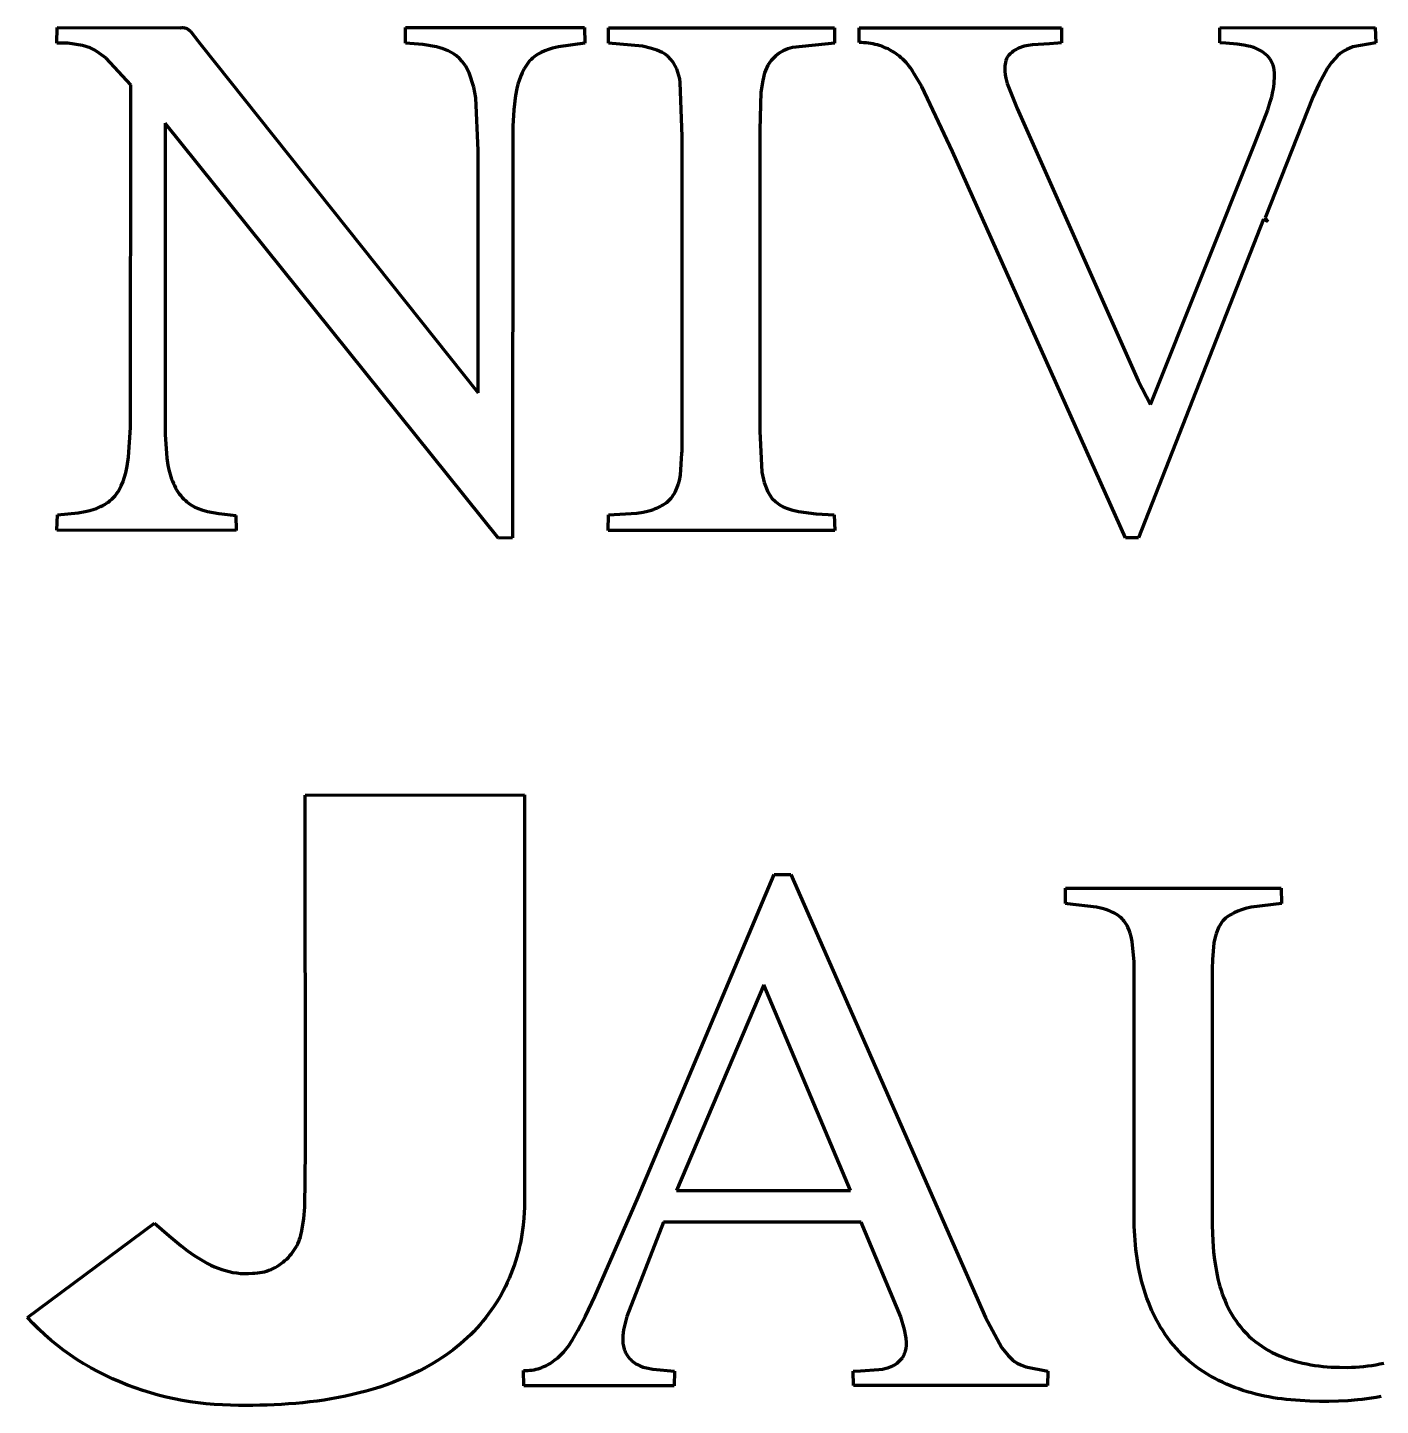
# Model space of a CAD drawing. Header units: millimetres. Extents: x 0.3 to 27.9, y 0.2 to 6.3.
# Drawn here: x 10.45 to 15.94, y 0.27 to 5.86 of the extents above; entities that cross this region are included whole.
import ezdxf

# ---------------------------------------------------------------- set-up
doc = ezdxf.new("R2010")
doc.units = ezdxf.units.MM
doc.layers.add('color#263997ff', color=7, linetype='CONTINUOUS', lineweight=100)

msp = doc.modelspace()

# ---------------------------------------------------------------- linework, layer by layer
at = {"layer": 'color#263997ff'}
for p, q in [((10.5688, 5.7953), (10.57, 5.8582)), ((10.57, 5.8582), (11.0696, 5.8579)), ((11.0696, 5.8579), (11.0739, 5.8584)), ((11.0739, 5.8584), (11.078, 5.8585)), ((11.078, 5.8585), (11.0819, 5.8583)), ((11.0819, 5.8583), (11.0857, 5.8578)), ((11.0857, 5.8578), (11.0893, 5.8569)), ((11.0893, 5.8569), (11.0961, 5.8543)), ((11.0961, 5.8543), (11.1024, 5.8507)), ((11.1024, 5.8507), (11.111, 5.8436)), ((11.111, 5.8436), (11.142, 5.8029)), ((11.9819, 5.7954), (11.9831, 5.8583)), ((11.9831, 5.8583), (12.708, 5.8585)), ((12.708, 5.8585), (12.7094, 5.7959)), ((12.8051, 5.858), (13.7224, 5.8581)), ((12.8057, 5.7959), (12.8051, 5.858)), ((13.7224, 5.8581), (13.7222, 5.7958)), ((13.8229, 5.8576), (14.6426, 5.857)), ((13.8229, 5.7975), (13.8229, 5.8576)), ((14.6426, 5.857), (14.6434, 5.7968)), ((15.2845, 5.8576), (15.9152, 5.8583)), ((15.2846, 5.7961), (15.2845, 5.8576)), ((15.9152, 5.8583), (15.9173, 5.7969)), ((10.6125, 5.7949), (10.5688, 5.7953)), ((10.6721, 5.7864), (10.6125, 5.7949)), ((10.7031, 5.7761), (10.6721, 5.7864)), ((10.7229, 5.7665), (10.7031, 5.7761)), ((10.7406, 5.7552), (10.7229, 5.7665)), ((11.142, 5.8029), (11.1515, 5.7913)), ((11.1515, 5.7913), (12.2772, 4.3769)), ((12.0524, 5.7896), (11.9819, 5.7954)), ((12.1084, 5.7802), (12.0524, 5.7896)), ((12.1354, 5.7722), (12.1084, 5.7802)), ((12.155, 5.7643), (12.1354, 5.7722)), ((12.1677, 5.758), (12.155, 5.7643)), ((12.18, 5.7507), (12.1677, 5.758)), ((12.5323, 5.7572), (12.5251, 5.7534)), ((12.5472, 5.7641), (12.5323, 5.7572)), ((12.5625, 5.7699), (12.5472, 5.7641)), ((12.5782, 5.7748), (12.5625, 5.7699)), ((12.6024, 5.7808), (12.5782, 5.7748)), ((12.7094, 5.7959), (12.6024, 5.7808)), ((12.943, 5.7828), (12.8057, 5.7959)), ((12.9801, 5.7738), (12.943, 5.7828)), ((13.0018, 5.7665), (12.9801, 5.7738)), ((13.023, 5.7574), (13.0018, 5.7665)), ((13.0351, 5.7505), (13.023, 5.7574)), ((13.5145, 5.7644), (13.4979, 5.7546)), ((13.5324, 5.7716), (13.5145, 5.7644)), ((13.5515, 5.777), (13.5324, 5.7716)), ((13.7222, 5.7958), (13.5515, 5.777)), ((13.8323, 5.7976), (13.8229, 5.7975)), ((13.8417, 5.7972), (13.8323, 5.7976)), ((13.851, 5.7966), (13.8417, 5.7972)), ((13.8603, 5.7956), (13.851, 5.7966)), ((13.8695, 5.7942), (13.8603, 5.7956)), ((13.8786, 5.7925), (13.8695, 5.7942)), ((13.8876, 5.7905), (13.8786, 5.7925)), ((13.8965, 5.7881), (13.8876, 5.7905)), ((13.9053, 5.7855), (13.8965, 5.7881)), ((13.914, 5.7825), (13.9053, 5.7855)), ((13.9226, 5.7792), (13.914, 5.7825)), ((13.931, 5.7756), (13.9226, 5.7792)), ((13.9393, 5.7717), (13.931, 5.7756)), ((13.9475, 5.7674), (13.9393, 5.7717)), ((13.9554, 5.7629), (13.9475, 5.7674)), ((13.9633, 5.7581), (13.9554, 5.7629)), ((13.9709, 5.7531), (13.9633, 5.7581)), ((14.4413, 5.7578), (14.4353, 5.7522)), ((14.4476, 5.7628), (14.4413, 5.7578)), ((14.4543, 5.7672), (14.4476, 5.7628)), ((14.4612, 5.7712), (14.4543, 5.7672)), ((14.4685, 5.7747), (14.4612, 5.7712)), ((14.476, 5.7777), (14.4685, 5.7747)), ((14.4837, 5.7804), (14.476, 5.7777)), ((14.4916, 5.7827), (14.4837, 5.7804)), ((14.4997, 5.7846), (14.4916, 5.7827)), ((14.5079, 5.7862), (14.4997, 5.7846)), ((14.5248, 5.7887), (14.5079, 5.7862)), ((14.5943, 5.7926), (14.5248, 5.7887)), ((14.6277, 5.7947), (14.5943, 5.7926)), ((14.6434, 5.7968), (14.6277, 5.7947)), ((15.3101, 5.7948), (15.2846, 5.7961)), ((15.3555, 5.7913), (15.3101, 5.7948)), ((15.3831, 5.7874), (15.3555, 5.7913)), ((15.4012, 5.7836), (15.3831, 5.7874)), ((15.41, 5.7813), (15.4012, 5.7836)), ((15.4187, 5.7787), (15.41, 5.7813)), ((15.4271, 5.7758), (15.4187, 5.7787)), ((15.4354, 5.7725), (15.4271, 5.7758)), ((15.4433, 5.7688), (15.4354, 5.7725)), ((15.451, 5.7647), (15.4433, 5.7688)), ((15.4583, 5.7602), (15.451, 5.7647)), ((15.4652, 5.7552), (15.4583, 5.7602)), ((15.7867, 5.7625), (15.7737, 5.7533)), ((15.8003, 5.7702), (15.7867, 5.7625)), ((15.8244, 5.7801), (15.8003, 5.7702)), ((15.9173, 5.7969), (15.8244, 5.7801)), ((10.7682, 5.7338), (10.7406, 5.7552)), ((10.8683, 5.6262), (10.7682, 5.7338)), ((12.1891, 5.7443), (12.18, 5.7507)), ((12.2015, 5.7335), (12.1891, 5.7443)), ((12.2125, 5.7214), (12.2015, 5.7335)), ((12.2253, 5.7037), (12.2125, 5.7214)), ((12.2407, 5.6744), (12.2253, 5.7037)), ((12.4739, 5.7077), (12.4687, 5.6996)), ((12.4795, 5.7156), (12.4739, 5.7077)), ((12.4854, 5.7234), (12.4795, 5.7156)), ((12.4916, 5.7293), (12.4854, 5.7234)), ((12.4979, 5.7348), (12.4916, 5.7293)), ((12.5045, 5.7399), (12.4979, 5.7348)), ((12.5112, 5.7448), (12.5045, 5.7399)), ((12.5181, 5.7492), (12.5112, 5.7448)), ((12.5251, 5.7534), (12.5181, 5.7492)), ((13.046, 5.7423), (13.0351, 5.7505)), ((13.0588, 5.7295), (13.046, 5.7423)), ((13.0697, 5.7149), (13.0588, 5.7295)), ((13.0825, 5.6906), (13.0697, 5.7149)), ((13.4524, 5.7056), (13.442, 5.6839)), ((13.4661, 5.7254), (13.4524, 5.7056)), ((13.4827, 5.7428), (13.4661, 5.7254)), ((13.4979, 5.7546), (13.4827, 5.7428)), ((13.9783, 5.7477), (13.9709, 5.7531)), ((13.9856, 5.7421), (13.9783, 5.7477)), ((13.9926, 5.7362), (13.9856, 5.7421)), ((13.9994, 5.73), (13.9926, 5.7362)), ((14.006, 5.7235), (13.9994, 5.73)), ((14.0124, 5.7168), (14.006, 5.7235)), ((14.0185, 5.7099), (14.0124, 5.7168)), ((14.0243, 5.7027), (14.0185, 5.7099)), ((14.0299, 5.6953), (14.0243, 5.7027)), ((14.4138, 5.7029), (14.4134, 5.6958)), ((14.4146, 5.7101), (14.4138, 5.7029)), ((14.4158, 5.7173), (14.4146, 5.7101)), ((14.4174, 5.7245), (14.4158, 5.7173)), ((14.4195, 5.7317), (14.4174, 5.7245)), ((14.4243, 5.7392), (14.4195, 5.7317)), ((14.4296, 5.746), (14.4243, 5.7392)), ((14.4353, 5.7522), (14.4296, 5.746)), ((15.4718, 5.7498), (15.4652, 5.7552)), ((15.478, 5.7439), (15.4718, 5.7498)), ((15.4837, 5.7375), (15.478, 5.7439)), ((15.4889, 5.7305), (15.4837, 5.7375)), ((15.4936, 5.7229), (15.4889, 5.7305)), ((15.4977, 5.7148), (15.4936, 5.7229)), ((15.5013, 5.7061), (15.4977, 5.7148)), ((15.5042, 5.6967), (15.5013, 5.7061)), ((15.738, 5.7169), (15.7211, 5.6934)), ((15.7523, 5.7334), (15.738, 5.7169)), ((15.7626, 5.7436), (15.7523, 5.7334)), ((15.7737, 5.7533), (15.7626, 5.7436)), ((12.2594, 5.617), (12.2407, 5.6744)), ((12.4444, 5.6478), (12.4386, 5.6296)), ((12.4513, 5.6656), (12.4444, 5.6478)), ((12.4551, 5.6743), (12.4513, 5.6656)), ((12.4593, 5.6829), (12.4551, 5.6743)), ((12.4638, 5.6913), (12.4593, 5.6829)), ((12.4687, 5.6996), (12.4638, 5.6913)), ((13.0944, 5.6512), (13.0825, 5.6906)), ((13.0969, 5.6351), (13.0944, 5.6512)), ((13.4388, 5.6748), (13.431, 5.6436)), ((13.442, 5.6839), (13.4388, 5.6748)), ((14.0353, 5.6876), (14.0299, 5.6953)), ((14.0403, 5.6797), (14.0353, 5.6876)), ((14.0451, 5.6715), (14.0403, 5.6797)), ((14.0761, 5.6192), (14.0451, 5.6715)), ((14.4134, 5.6958), (14.4133, 5.6886)), ((14.4133, 5.6886), (14.4136, 5.6815)), ((14.4136, 5.6815), (14.415, 5.6673)), ((14.415, 5.6673), (14.4175, 5.6532)), ((14.4175, 5.6532), (14.423, 5.6321)), ((15.5055, 5.6856), (15.5042, 5.6967)), ((15.5063, 5.6747), (15.5055, 5.6856)), ((15.506, 5.642), (15.5065, 5.6528)), ((15.5066, 5.6637), (15.5063, 5.6747)), ((15.5065, 5.6528), (15.5066, 5.6637)), ((15.7211, 5.6934), (15.6863, 5.6294)), ((10.8674, 4.2362), (10.8683, 5.6262)), ((12.2672, 5.5732), (12.2594, 5.617)), ((12.4339, 5.6111), (12.4283, 5.5827)), ((12.4386, 5.6296), (12.4339, 5.6111)), ((13.1041, 5.4165), (13.0969, 5.6351)), ((13.4238, 5.5961), (13.4201, 5.4438)), ((13.431, 5.6436), (13.4238, 5.5961)), ((14.2007, 5.3553), (14.0761, 5.6192)), ((14.423, 5.6321), (14.4602, 5.5367)), ((15.4954, 5.5778), (15.5002, 5.599)), ((15.5002, 5.599), (15.5022, 5.6097)), ((15.5022, 5.6097), (15.5038, 5.6204)), ((15.5038, 5.6204), (15.5051, 5.6312)), ((15.5051, 5.6312), (15.506, 5.642)), ((15.6863, 5.6294), (15.662, 5.5766)), ((12.2774, 5.3606), (12.2672, 5.5732)), ((12.4283, 5.5827), (12.4214, 5.525)), ((14.4602, 5.5367), (14.4626, 5.53)), ((15.662, 5.5766), (15.4696, 5.0871)), ((15.4794, 5.5253), (15.4896, 5.5567)), ((15.4896, 5.5567), (15.4954, 5.5778)), ((12.4214, 5.525), (12.4175, 5.458)), ((14.4626, 5.53), (14.9541, 4.426)), ((15.4281, 5.3921), (15.4794, 5.5253)), ((11.008, 5.4705), (11.0074, 4.2087)), ((12.3592, 3.7875), (11.008, 5.4705)), ((12.4175, 5.458), (12.417, 3.7889)), ((13.4201, 5.4438), (13.4201, 4.222)), ((13.1041, 4.1398), (13.1041, 5.4165)), ((15.0033, 4.3296), (15.4281, 5.3921)), ((12.2772, 4.3769), (12.2774, 5.3606)), ((14.9024, 3.789), (14.2007, 5.3553)), ((15.4696, 5.0871), (15.4801, 5.0724)), ((15.4625, 5.0811), (14.9548, 3.7888)), ((15.4801, 5.0724), (15.4625, 5.0811)), ((14.9541, 4.426), (15.0033, 4.3296)), ((10.8595, 4.1159), (10.8674, 4.2362)), ((11.0074, 4.2087), (11.0147, 4.1123)), ((13.4201, 4.222), (13.4273, 4.0556)), ((13.1038, 4.1326), (13.1041, 4.1398)), ((10.8541, 4.0792), (10.8595, 4.1159)), ((11.0147, 4.1123), (11.0191, 4.0832)), ((11.0191, 4.0832), (11.023, 4.0642)), ((13.0975, 4.0437), (13.1038, 4.1326)), ((10.8369, 4.0172), (10.843, 4.0346)), ((10.843, 4.0346), (10.8481, 4.0522)), ((10.8481, 4.0522), (10.8541, 4.0792)), ((11.023, 4.0642), (11.0279, 4.0454)), ((11.0279, 4.0454), (11.0338, 4.0271)), ((11.0338, 4.0271), (11.0372, 4.0182)), ((13.0932, 4.0219), (13.0975, 4.0437)), ((13.4273, 4.0556), (13.4365, 4.013)), ((10.8109, 3.9675), (10.8165, 3.9756)), ((10.8165, 3.9756), (10.8213, 3.9837)), ((10.8213, 3.9837), (10.8256, 3.9919)), ((10.8256, 3.9919), (10.8297, 4.0003)), ((10.8297, 4.0003), (10.8369, 4.0172)), ((11.0372, 4.0182), (11.0409, 4.0094)), ((11.0409, 4.0094), (11.0449, 4.0007)), ((11.0449, 4.0007), (11.0493, 3.9922)), ((11.0493, 3.9922), (11.054, 3.9839)), ((11.054, 3.9839), (11.0592, 3.9758)), ((11.0592, 3.9758), (11.0647, 3.968)), ((11.0647, 3.968), (11.0707, 3.9603)), ((13.0682, 3.9616), (13.0721, 3.9678)), ((13.0721, 3.9678), (13.0757, 3.9741)), ((13.0757, 3.9741), (13.079, 3.9806)), ((13.079, 3.9806), (13.0847, 3.9939)), ((13.0847, 3.9939), (13.0894, 4.0077)), ((13.0894, 4.0077), (13.0932, 4.0219)), ((13.4365, 4.013), (13.4513, 3.9761)), ((13.4513, 3.9761), (13.4685, 3.9504)), ((10.729, 3.9086), (10.7377, 3.912)), ((10.7377, 3.912), (10.7461, 3.9157)), ((10.7461, 3.9157), (10.7544, 3.9198)), ((10.7544, 3.9198), (10.7624, 3.9242)), ((10.7624, 3.9242), (10.7702, 3.9291)), ((10.7702, 3.9291), (10.7777, 3.9343)), ((10.7777, 3.9343), (10.785, 3.94)), ((10.785, 3.94), (10.792, 3.9462)), ((10.792, 3.9462), (10.7986, 3.9528)), ((10.7986, 3.9528), (10.805, 3.9599)), ((10.805, 3.9599), (10.8109, 3.9675)), ((11.0707, 3.9603), (11.077, 3.9528)), ((11.077, 3.9528), (11.0839, 3.9456)), ((11.0839, 3.9456), (11.0896, 3.9401)), ((11.0896, 3.9401), (11.0956, 3.9349)), ((11.0956, 3.9349), (11.1018, 3.9301)), ((11.1018, 3.9301), (11.1081, 3.9256)), ((11.1081, 3.9256), (11.1146, 3.9214)), ((11.1146, 3.9214), (11.1213, 3.9176)), ((11.1213, 3.9176), (11.1281, 3.914)), ((11.1281, 3.914), (11.142, 3.9077)), ((13.0045, 3.9107), (13.0123, 3.9144)), ((13.0123, 3.9144), (13.02, 3.9184)), ((13.02, 3.9184), (13.0276, 3.9228)), ((13.0276, 3.9228), (13.0349, 3.9276)), ((13.0349, 3.9276), (13.0421, 3.9329)), ((13.0421, 3.9329), (13.0491, 3.9385)), ((13.0491, 3.9385), (13.0544, 3.944)), ((13.0544, 3.944), (13.0594, 3.9497)), ((13.0594, 3.9497), (13.064, 3.9555)), ((13.064, 3.9555), (13.0682, 3.9616)), ((13.4685, 3.9504), (13.4838, 3.9346)), ((13.4838, 3.9346), (13.4978, 3.924)), ((13.4978, 3.924), (13.5135, 3.9154)), ((13.5135, 3.9154), (13.527, 3.9095)), ((10.5678, 3.8198), (10.5713, 3.8826)), ((10.5713, 3.8826), (10.6554, 3.891)), ((10.6554, 3.891), (10.6837, 3.8959)), ((10.6837, 3.8959), (10.7022, 3.9002)), ((10.7022, 3.9002), (10.7202, 3.9055)), ((10.7202, 3.9055), (10.729, 3.9086)), ((11.142, 3.9077), (11.1565, 3.9025)), ((11.1565, 3.9025), (11.1788, 3.8962)), ((11.1788, 3.8962), (11.2251, 3.888)), ((11.2251, 3.888), (11.2946, 3.8802)), ((11.2946, 3.8802), (11.2957, 3.8192)), ((12.8043, 3.8188), (12.8063, 3.8818)), ((12.8063, 3.8818), (12.9202, 3.8896)), ((12.9202, 3.8896), (12.9464, 3.8935)), ((12.9464, 3.8935), (12.9634, 3.8971)), ((12.9634, 3.8971), (12.9802, 3.9017)), ((12.9802, 3.9017), (12.9884, 3.9044)), ((12.9884, 3.9044), (12.9965, 3.9074)), ((12.9965, 3.9074), (13.0045, 3.9107)), ((13.527, 3.9095), (13.5476, 3.9023)), ((13.5476, 3.9023), (13.5758, 3.8952)), ((13.5758, 3.8952), (13.6484, 3.8863)), ((13.6484, 3.8863), (13.7214, 3.8825)), ((13.7214, 3.8825), (13.7233, 3.8191)), ((11.2957, 3.8192), (10.5678, 3.8198)), ((13.7233, 3.8191), (12.8043, 3.8188)), ((12.417, 3.7889), (12.3592, 3.7875)), ((14.9548, 3.7888), (14.9024, 3.789)), ((11.5758, 2.7459), (12.4654, 2.7464)), ((11.5766, 1.3055), (11.5758, 2.7459)), ((12.4654, 2.7464), (12.4654, 1.2919)), ((12.926, 1.1154), (13.478, 2.4231)), ((13.478, 2.4231), (13.5455, 2.4232)), ((13.5455, 2.4232), (14.3341, 0.6264)), ((14.659, 2.3683), (15.5345, 2.3686)), ((14.6598, 2.3061), (14.659, 2.3683)), ((15.5345, 2.3686), (15.5347, 2.3057)), ((14.6674, 2.3051), (14.6598, 2.3061)), ((14.7849, 2.2916), (14.6674, 2.3051)), ((14.8078, 2.2864), (14.7849, 2.2916)), ((15.5347, 2.3057), (15.4127, 2.2908)), ((14.8227, 2.282), (14.8078, 2.2864)), ((14.8373, 2.2766), (14.8227, 2.282)), ((14.8514, 2.2701), (14.8373, 2.2766)), ((14.8583, 2.2665), (14.8514, 2.2701)), ((14.8651, 2.2625), (14.8583, 2.2665)), ((14.8718, 2.2582), (14.8651, 2.2625)), ((14.8783, 2.2535), (14.8718, 2.2582)), ((14.8837, 2.2488), (14.8783, 2.2535)), ((14.8888, 2.2439), (14.8837, 2.2488)), ((14.8934, 2.2388), (14.8888, 2.2439)), ((14.8978, 2.2335), (14.8934, 2.2388)), ((15.2979, 2.2356), (15.2933, 2.2297)), ((15.303, 2.2414), (15.2979, 2.2356)), ((15.3085, 2.2469), (15.303, 2.2414)), ((15.3152, 2.2518), (15.3085, 2.2469)), ((15.322, 2.2564), (15.3152, 2.2518)), ((15.329, 2.2607), (15.322, 2.2564)), ((15.3361, 2.2647), (15.329, 2.2607)), ((15.3433, 2.2683), (15.3361, 2.2647)), ((15.3581, 2.2749), (15.3433, 2.2683)), ((15.3733, 2.2805), (15.3581, 2.2749)), ((15.3888, 2.2852), (15.3733, 2.2805)), ((15.4127, 2.2908), (15.3888, 2.2852)), ((14.9018, 2.228), (14.8978, 2.2335)), ((14.9054, 2.2223), (14.9018, 2.228)), ((14.9088, 2.2164), (14.9054, 2.2223)), ((14.9119, 2.2104), (14.9088, 2.2164)), ((14.9174, 2.198), (14.9119, 2.2104)), ((14.9218, 2.1851), (14.9174, 2.198)), ((14.9254, 2.1719), (14.9218, 2.1851)), ((15.2699, 2.1835), (15.2658, 2.1691)), ((15.2751, 2.1974), (15.2699, 2.1835)), ((15.2781, 2.2042), (15.2751, 2.1974)), ((15.2814, 2.2108), (15.2781, 2.2042)), ((15.285, 2.2172), (15.2814, 2.2108)), ((15.2889, 2.2235), (15.285, 2.2172)), ((15.2933, 2.2297), (15.2889, 2.2235)), ((14.9295, 2.1514), (14.9254, 2.1719)), ((14.937, 2.0688), (14.9295, 2.1514)), ((15.2613, 2.147), (15.2552, 2.0785)), ((15.2658, 2.1691), (15.2613, 2.147)), ((14.9375, 1.0139), (14.937, 2.0688)), ((15.2552, 2.0785), (15.2534, 2.0413)), ((15.2534, 2.0413), (15.254, 1.0005)), ((13.4353, 1.9766), (13.0821, 1.1416)), ((13.7866, 1.1417), (13.4353, 1.9766)), ((11.5744, 1.0744), (11.5766, 1.3055)), ((12.4654, 1.2919), (12.4647, 1.0739)), ((13.0821, 1.1416), (13.7866, 1.1417)), ((11.5702, 1.0285), (11.5744, 1.0744)), ((12.4647, 1.0739), (12.4622, 1.0304)), ((12.7508, 0.7116), (12.9086, 1.075)), ((12.9086, 1.075), (12.926, 1.1154)), ((10.4496, 0.6267), (10.9642, 1.0099)), ((10.9642, 1.0099), (11.0234, 0.9583)), ((11.5652, 0.9943), (11.5702, 1.0285)), ((12.4622, 1.0304), (12.4595, 1.0016)), ((13.0293, 1.0136), (12.8799, 0.6314)), ((13.8299, 1.0134), (13.0293, 1.0136)), ((13.9913, 0.629), (13.8299, 1.0134)), ((14.938, 0.9956), (14.9375, 1.0139)), ((11.0234, 0.9583), (11.073, 0.9172)), ((11.5529, 0.9437), (11.556, 0.9528)), ((11.556, 0.9528), (11.5586, 0.9621)), ((11.5586, 0.9621), (11.5608, 0.9716)), ((11.5608, 0.9716), (11.5652, 0.9943)), ((12.4559, 0.9728), (12.4512, 0.9443)), ((12.4595, 1.0016), (12.4559, 0.9728)), ((14.9397, 0.9589), (14.938, 0.9956)), ((14.9427, 0.9221), (14.9397, 0.9589)), ((15.254, 1.0005), (15.2563, 0.9385)), ((11.073, 0.9172), (11.0986, 0.8975)), ((11.0986, 0.8975), (11.1117, 0.8881)), ((11.5259, 0.893), (11.5313, 0.9009)), ((11.5313, 0.9009), (11.5364, 0.909)), ((11.5364, 0.909), (11.5411, 0.9174)), ((11.5411, 0.9174), (11.5455, 0.9259)), ((11.5455, 0.9259), (11.5494, 0.9347)), ((11.5494, 0.9347), (11.5529, 0.9437)), ((12.4417, 0.9017), (12.4379, 0.8876)), ((12.4452, 0.9158), (12.4417, 0.9017)), ((12.4484, 0.93), (12.4452, 0.9158)), ((12.4512, 0.9443), (12.4484, 0.93)), ((14.9446, 0.9037), (14.9427, 0.9221)), ((14.9468, 0.8854), (14.9446, 0.9037)), ((15.2563, 0.9385), (15.26, 0.8916)), ((11.1117, 0.8881), (11.1249, 0.8789)), ((11.1249, 0.8789), (11.1383, 0.8702)), ((11.1383, 0.8702), (11.1518, 0.8617)), ((11.1518, 0.8617), (11.1655, 0.8537)), ((11.1655, 0.8537), (11.1794, 0.8462)), ((11.1794, 0.8462), (11.1935, 0.8392)), ((11.1935, 0.8392), (11.2078, 0.8327)), ((11.4627, 0.835), (11.4708, 0.8402)), ((11.4708, 0.8402), (11.4787, 0.8456)), ((11.4787, 0.8456), (11.4863, 0.8515)), ((11.4863, 0.8515), (11.4936, 0.8576)), ((11.4936, 0.8576), (11.5007, 0.8641)), ((11.5007, 0.8641), (11.5074, 0.8709)), ((11.5074, 0.8709), (11.5139, 0.878)), ((11.5139, 0.878), (11.52, 0.8853)), ((11.52, 0.8853), (11.5259, 0.893)), ((12.4285, 0.8557), (12.4228, 0.838)), ((12.4337, 0.8736), (12.4285, 0.8557)), ((12.4379, 0.8876), (12.4337, 0.8736)), ((14.9494, 0.867), (14.9468, 0.8854)), ((14.9523, 0.8487), (14.9494, 0.867)), ((14.9556, 0.8305), (14.9523, 0.8487)), ((15.26, 0.8916), (15.2636, 0.8604)), ((15.2636, 0.8604), (15.2683, 0.8293)), ((11.2078, 0.8327), (11.2223, 0.8268)), ((11.2223, 0.8268), (11.2369, 0.8215)), ((11.2369, 0.8215), (11.2518, 0.8169)), ((11.2518, 0.8169), (11.2669, 0.813)), ((11.2669, 0.813), (11.2822, 0.8099)), ((11.2822, 0.8099), (11.2978, 0.8075)), ((11.2978, 0.8075), (11.3135, 0.8059)), ((11.3135, 0.8059), (11.3295, 0.8052)), ((11.3295, 0.8052), (11.3458, 0.8055)), ((11.3458, 0.8055), (11.3622, 0.8066)), ((11.3622, 0.8066), (11.372, 0.8069)), ((11.372, 0.8069), (11.3817, 0.8076)), ((11.3817, 0.8076), (11.3912, 0.8088)), ((11.3912, 0.8088), (11.4007, 0.8106)), ((11.4007, 0.8106), (11.4101, 0.8128)), ((11.4101, 0.8128), (11.4193, 0.8154)), ((11.4193, 0.8154), (11.4283, 0.8185)), ((11.4283, 0.8185), (11.4372, 0.822)), ((11.4372, 0.822), (11.4459, 0.826)), ((11.4459, 0.826), (11.4544, 0.8303)), ((11.4544, 0.8303), (11.4627, 0.835)), ((12.4029, 0.7858), (12.3954, 0.7689)), ((12.41, 0.803), (12.4029, 0.7858)), ((12.4166, 0.8204), (12.41, 0.803)), ((12.4228, 0.838), (12.4166, 0.8204)), ((14.9592, 0.8123), (14.9556, 0.8305)), ((14.9632, 0.7943), (14.9592, 0.8123)), ((14.9676, 0.7763), (14.9632, 0.7943)), ((15.2683, 0.8293), (15.271, 0.8139)), ((15.271, 0.8139), (15.2742, 0.7985)), ((15.2742, 0.7985), (15.2776, 0.7832)), ((15.2776, 0.7832), (15.2814, 0.7681)), ((12.3789, 0.7356), (12.37, 0.7192)), ((12.3874, 0.7521), (12.3789, 0.7356)), ((12.3954, 0.7689), (12.3874, 0.7521)), ((14.9724, 0.7585), (14.9676, 0.7763)), ((14.9776, 0.7407), (14.9724, 0.7585)), ((14.9831, 0.7232), (14.9776, 0.7407)), ((15.2814, 0.7681), (15.2855, 0.7531)), ((15.2855, 0.7531), (15.2901, 0.7382)), ((15.2901, 0.7382), (15.295, 0.7234)), ((12.3409, 0.6717), (12.3304, 0.6564)), ((12.3511, 0.6873), (12.3409, 0.6717)), ((12.3608, 0.7032), (12.3511, 0.6873)), ((12.37, 0.7192), (12.3608, 0.7032)), ((12.7118, 0.6327), (12.7508, 0.7116)), ((14.9891, 0.7058), (14.9831, 0.7232)), ((14.9956, 0.6885), (14.9891, 0.7058)), ((15.0024, 0.6715), (14.9956, 0.6885)), ((15.0098, 0.6546), (15.0024, 0.6715)), ((15.295, 0.7234), (15.3004, 0.7089)), ((15.3004, 0.7089), (15.3061, 0.6945)), ((15.3061, 0.6945), (15.3124, 0.6803)), ((15.3124, 0.6803), (15.319, 0.6663)), ((10.4722, 0.6025), (10.4496, 0.6267)), ((12.3083, 0.6266), (12.2966, 0.6121)), ((12.3195, 0.6414), (12.3083, 0.6266)), ((12.3304, 0.6564), (12.3195, 0.6414)), ((12.6808, 0.5744), (12.7118, 0.6327)), ((12.8799, 0.6314), (12.8664, 0.5776)), ((14.0065, 0.5782), (13.9913, 0.629)), ((14.3341, 0.6264), (14.4011, 0.5036)), ((15.0175, 0.638), (15.0098, 0.6546)), ((15.0258, 0.6216), (15.0175, 0.638)), ((15.0345, 0.6054), (15.0258, 0.6216)), ((15.319, 0.6663), (15.3262, 0.6526)), ((15.3262, 0.6526), (15.3338, 0.6391)), ((15.3338, 0.6391), (15.342, 0.6258)), ((15.342, 0.6258), (15.3507, 0.6129)), ((10.4956, 0.5792), (10.4722, 0.6025)), ((10.5197, 0.5567), (10.4956, 0.5792)), ((12.2595, 0.5705), (12.2464, 0.5573)), ((12.2722, 0.5841), (12.2595, 0.5705)), ((12.2846, 0.5979), (12.2722, 0.5841)), ((12.2966, 0.6121), (12.2846, 0.5979)), ((12.6591, 0.5361), (12.6808, 0.5744)), ((12.8664, 0.5776), (12.8635, 0.5527)), ((14.013, 0.5428), (14.0065, 0.5782)), ((15.0437, 0.5895), (15.0345, 0.6054)), ((15.0534, 0.5739), (15.0437, 0.5895)), ((15.0637, 0.5585), (15.0534, 0.5739)), ((15.3507, 0.6129), (15.3599, 0.6002)), ((15.3599, 0.6002), (15.3697, 0.5878)), ((15.3697, 0.5878), (15.38, 0.5757)), ((15.38, 0.5757), (15.3914, 0.5633)), ((15.3914, 0.5633), (15.4032, 0.5515)), ((10.5445, 0.535), (10.5197, 0.5567)), ((10.5699, 0.5142), (10.5445, 0.535)), ((10.596, 0.4943), (10.5699, 0.5142)), ((12.191, 0.5078), (12.1763, 0.4963)), ((12.2053, 0.5197), (12.191, 0.5078)), ((12.2193, 0.5318), (12.2053, 0.5197)), ((12.233, 0.5444), (12.2193, 0.5318)), ((12.2464, 0.5573), (12.233, 0.5444)), ((12.6355, 0.5007), (12.6456, 0.5144)), ((12.6456, 0.5144), (12.6548, 0.5288)), ((12.6548, 0.5288), (12.6591, 0.5361)), ((12.8635, 0.5527), (12.8633, 0.5342)), ((12.8633, 0.5342), (12.8643, 0.522)), ((12.8643, 0.522), (12.8663, 0.5101)), ((12.8663, 0.5101), (12.8694, 0.4984)), ((14.0123, 0.5021), (14.0137, 0.5136)), ((14.0141, 0.5252), (14.013, 0.5428)), ((14.0137, 0.5136), (14.0141, 0.5252)), ((14.4011, 0.5036), (14.4262, 0.4725)), ((15.0744, 0.5435), (15.0637, 0.5585)), ((15.0857, 0.5287), (15.0744, 0.5435)), ((15.0975, 0.5143), (15.0857, 0.5287)), ((15.1093, 0.5006), (15.0975, 0.5143)), ((15.4032, 0.5515), (15.4155, 0.5403)), ((15.4155, 0.5403), (15.4282, 0.5297)), ((15.4282, 0.5297), (15.4413, 0.5198)), ((15.4413, 0.5198), (15.4548, 0.5104)), ((15.4548, 0.5104), (15.4686, 0.5016)), ((10.6227, 0.4752), (10.596, 0.4943)), ((10.6499, 0.4569), (10.6227, 0.4752)), ((10.6777, 0.4396), (10.6499, 0.4569)), ((12.115, 0.4543), (12.09, 0.4392)), ((12.1307, 0.4642), (12.115, 0.4543)), ((12.1462, 0.4746), (12.1307, 0.4642)), ((12.1614, 0.4853), (12.1462, 0.4746)), ((12.1763, 0.4963), (12.1614, 0.4853)), ((12.5733, 0.4437), (12.5872, 0.4533)), ((12.5872, 0.4533), (12.6004, 0.4638)), ((12.6004, 0.4638), (12.6129, 0.4753)), ((12.6129, 0.4753), (12.6246, 0.4876)), ((12.6246, 0.4876), (12.6355, 0.5007)), ((12.8694, 0.4984), (12.8714, 0.4928)), ((12.8714, 0.4928), (12.8738, 0.4872)), ((12.8738, 0.4872), (12.8765, 0.4817)), ((12.8765, 0.4817), (12.8795, 0.4764)), ((12.8795, 0.4764), (12.8829, 0.4712)), ((12.8829, 0.4712), (12.8866, 0.4661)), ((12.8866, 0.4661), (12.8907, 0.4612)), ((12.8907, 0.4612), (12.8957, 0.4562)), ((12.8957, 0.4562), (12.9008, 0.4515)), ((12.9008, 0.4515), (12.906, 0.4473)), ((12.906, 0.4473), (12.9115, 0.4433)), ((13.9823, 0.4467), (13.9877, 0.4519)), ((13.9877, 0.4519), (13.9929, 0.4575)), ((13.9929, 0.4575), (13.9978, 0.4637)), ((13.9978, 0.4637), (14.0009, 0.469)), ((14.0009, 0.469), (14.0036, 0.4743)), ((14.0036, 0.4743), (14.006, 0.4797)), ((14.006, 0.4797), (14.008, 0.4852)), ((14.008, 0.4852), (14.0097, 0.4908)), ((14.0097, 0.4908), (14.0123, 0.5021)), ((14.4262, 0.4725), (14.4356, 0.4629)), ((14.4356, 0.4629), (14.444, 0.4551)), ((14.444, 0.4551), (14.453, 0.4481)), ((14.453, 0.4481), (14.4625, 0.4421)), ((15.1215, 0.4873), (15.1093, 0.5006)), ((15.1341, 0.4745), (15.1215, 0.4873)), ((15.1471, 0.4623), (15.1341, 0.4745)), ((15.1605, 0.4504), (15.1471, 0.4623)), ((15.1743, 0.4391), (15.1605, 0.4504)), ((15.4686, 0.5016), (15.4827, 0.4933)), ((15.4827, 0.4933), (15.4971, 0.4856)), ((15.4971, 0.4856), (15.5119, 0.4784)), ((15.5119, 0.4784), (15.5269, 0.4717)), ((15.5269, 0.4717), (15.5421, 0.4655)), ((15.5421, 0.4655), (15.5576, 0.4599)), ((15.5576, 0.4599), (15.5733, 0.4547)), ((15.5733, 0.4547), (15.5891, 0.4499)), ((15.5891, 0.4499), (15.6052, 0.4456)), ((10.7061, 0.423), (10.6777, 0.4396)), ((10.7349, 0.4073), (10.7061, 0.423)), ((10.7642, 0.3925), (10.7349, 0.4073)), ((10.7939, 0.3785), (10.7642, 0.3925)), ((12.0129, 0.3984), (11.9866, 0.3863)), ((12.0389, 0.4112), (12.0129, 0.3984)), ((12.0646, 0.4248), (12.0389, 0.4112)), ((12.09, 0.4392), (12.0646, 0.4248)), ((12.4628, 0.3497), (12.4608, 0.4118)), ((12.4608, 0.4118), (12.4696, 0.4117)), ((12.4696, 0.4117), (12.4782, 0.412)), ((12.4782, 0.412), (12.4868, 0.4127)), ((12.4868, 0.4127), (12.4953, 0.4138)), ((12.4953, 0.4138), (12.5036, 0.4153)), ((12.5036, 0.4153), (12.5119, 0.4171)), ((12.5119, 0.4171), (12.52, 0.4193)), ((12.52, 0.4193), (12.528, 0.4219)), ((12.528, 0.4219), (12.5359, 0.4247)), ((12.5359, 0.4247), (12.5437, 0.4279)), ((12.5437, 0.4279), (12.5513, 0.4314)), ((12.5513, 0.4314), (12.5588, 0.4352)), ((12.5588, 0.4352), (12.5661, 0.4393)), ((12.5661, 0.4393), (12.5733, 0.4437)), ((12.9115, 0.4433), (12.917, 0.4397)), ((12.917, 0.4397), (12.9228, 0.4364)), ((12.9228, 0.4364), (12.9347, 0.4307)), ((12.9347, 0.4307), (12.947, 0.4261)), ((12.947, 0.4261), (12.9597, 0.4223)), ((12.9597, 0.4223), (12.9861, 0.4171)), ((12.9861, 0.4171), (13.0735, 0.4088)), ((13.0735, 0.4088), (13.0725, 0.3497)), ((13.7986, 0.4088), (13.8273, 0.4113)), ((13.7992, 0.3506), (13.7986, 0.4088)), ((13.8273, 0.4113), (13.9024, 0.4157)), ((13.9024, 0.4157), (13.9171, 0.4179)), ((13.9171, 0.4179), (13.9314, 0.421)), ((13.9314, 0.421), (13.9383, 0.4229)), ((13.9383, 0.4229), (13.9452, 0.4252)), ((13.9452, 0.4252), (13.9518, 0.4278)), ((13.9518, 0.4278), (13.9583, 0.4308)), ((13.9583, 0.4308), (13.9646, 0.4341)), ((13.9646, 0.4341), (13.9708, 0.4379)), ((13.9708, 0.4379), (13.9766, 0.4421)), ((13.9766, 0.4421), (13.9823, 0.4467)), ((14.4625, 0.4421), (14.4774, 0.4344)), ((14.4774, 0.4344), (14.4984, 0.4265)), ((14.4984, 0.4265), (14.5877, 0.4098)), ((14.5877, 0.4098), (14.5864, 0.3506)), ((15.1884, 0.4282), (15.1743, 0.4391)), ((15.2028, 0.4177), (15.1884, 0.4282)), ((15.2176, 0.4077), (15.2028, 0.4177)), ((15.2326, 0.3982), (15.2176, 0.4077)), ((15.2479, 0.389), (15.2326, 0.3982)), ((15.6052, 0.4456), (15.6213, 0.4418)), ((15.6213, 0.4418), (15.6376, 0.4384)), ((15.6376, 0.4384), (15.654, 0.4354)), ((15.654, 0.4354), (15.6705, 0.4328)), ((15.6705, 0.4328), (15.687, 0.4306)), ((15.687, 0.4306), (15.7036, 0.4287)), ((15.7036, 0.4287), (15.7202, 0.4273)), ((15.7202, 0.4273), (15.7367, 0.4261)), ((15.7367, 0.4261), (15.7533, 0.4253)), ((15.7533, 0.4253), (15.7698, 0.4249)), ((15.7698, 0.4249), (15.8026, 0.4248)), ((15.8026, 0.4248), (15.8189, 0.4253)), ((15.8189, 0.4253), (15.8353, 0.4261)), ((15.8353, 0.4261), (15.8518, 0.4272)), ((15.8518, 0.4272), (15.8684, 0.4287)), ((15.8684, 0.4287), (15.8849, 0.4307)), ((15.8849, 0.4307), (15.9014, 0.4329)), ((15.9014, 0.4329), (15.9178, 0.4356)), ((15.9178, 0.4356), (15.9342, 0.4386)), ((15.9342, 0.4386), (15.9505, 0.4421)), ((10.824, 0.3654), (10.7939, 0.3785)), ((10.8546, 0.3531), (10.824, 0.3654)), ((10.8854, 0.3417), (10.8546, 0.3531)), ((10.9166, 0.3311), (10.8854, 0.3417)), ((11.851, 0.3363), (11.8231, 0.3283)), ((11.8786, 0.345), (11.851, 0.3363)), ((11.906, 0.3543), (11.8786, 0.345)), ((11.9331, 0.3643), (11.906, 0.3543)), ((11.96, 0.3749), (11.9331, 0.3643)), ((11.9866, 0.3863), (11.96, 0.3749)), ((13.0725, 0.3497), (12.4628, 0.3497)), ((14.5864, 0.3506), (13.7992, 0.3506)), ((15.2635, 0.3804), (15.2479, 0.389)), ((15.2794, 0.3721), (15.2635, 0.3804)), ((15.2955, 0.3643), (15.2794, 0.3721)), ((15.3118, 0.3569), (15.2955, 0.3643)), ((15.3283, 0.3499), (15.3118, 0.3569)), ((15.345, 0.3433), (15.3283, 0.3499)), ((15.3618, 0.3371), (15.345, 0.3433)), ((15.3788, 0.3314), (15.3618, 0.3371)), ((10.9481, 0.3214), (10.9166, 0.3311)), ((10.9798, 0.3125), (10.9481, 0.3214)), ((11.0118, 0.3044), (10.9798, 0.3125)), ((11.0439, 0.2973), (11.0118, 0.3044)), ((11.0763, 0.2909), (11.0439, 0.2973)), ((11.1088, 0.2855), (11.0763, 0.2909)), ((11.1414, 0.2808), (11.1088, 0.2855)), ((11.1741, 0.2771), (11.1414, 0.2808)), ((11.5661, 0.2813), (11.5371, 0.2785)), ((11.595, 0.2845), (11.5661, 0.2813)), ((11.6239, 0.2881), (11.595, 0.2845)), ((11.6528, 0.2923), (11.6239, 0.2881)), ((11.6815, 0.2969), (11.6528, 0.2923)), ((11.7101, 0.3021), (11.6815, 0.2969)), ((11.7386, 0.3078), (11.7101, 0.3021)), ((11.767, 0.314), (11.7386, 0.3078)), ((11.7951, 0.3209), (11.767, 0.314)), ((11.8231, 0.3283), (11.7951, 0.3209)), ((15.396, 0.326), (15.3788, 0.3314)), ((15.4132, 0.321), (15.396, 0.326)), ((15.4306, 0.3164), (15.4132, 0.321)), ((15.4481, 0.3122), (15.4306, 0.3164)), ((15.4656, 0.3083), (15.4481, 0.3122)), ((15.4832, 0.3048), (15.4656, 0.3083)), ((15.5008, 0.3017), (15.4832, 0.3048)), ((15.5185, 0.299), (15.5008, 0.3017)), ((15.5362, 0.2966), (15.5185, 0.299)), ((15.5538, 0.2945), (15.5362, 0.2966)), ((15.6114, 0.2897), (15.5538, 0.2945)), ((15.65, 0.2876), (15.6114, 0.2897)), ((15.6887, 0.2865), (15.65, 0.2876)), ((15.7274, 0.2863), (15.6887, 0.2865)), ((15.7661, 0.2873), (15.7274, 0.2863)), ((15.8047, 0.2893), (15.7661, 0.2873)), ((15.8432, 0.2926), (15.8047, 0.2893)), ((15.8625, 0.2947), (15.8432, 0.2926)), ((15.8816, 0.2971), (15.8625, 0.2947)), ((15.9007, 0.2999), (15.8816, 0.2971)), ((15.9198, 0.303), (15.9007, 0.2999)), ((15.9388, 0.3064), (15.9198, 0.303)), ((11.2069, 0.2741), (11.1741, 0.2771)), ((11.2397, 0.2721), (11.2069, 0.2741)), ((11.2725, 0.2708), (11.2397, 0.2721)), ((11.3053, 0.2705), (11.2725, 0.2708)), ((11.3341, 0.2703), (11.3053, 0.2705)), ((11.363, 0.2704), (11.3341, 0.2703)), ((11.3919, 0.2709), (11.363, 0.2704)), ((11.4209, 0.2717), (11.3919, 0.2709)), ((11.4499, 0.2728), (11.4209, 0.2717)), ((11.479, 0.2743), (11.4499, 0.2728)), ((11.508, 0.2762), (11.479, 0.2743)), ((11.5371, 0.2785), (11.508, 0.2762))]:
    msp.add_line(p, q, dxfattribs=at)

doc.saveas('drawing.dxf')
